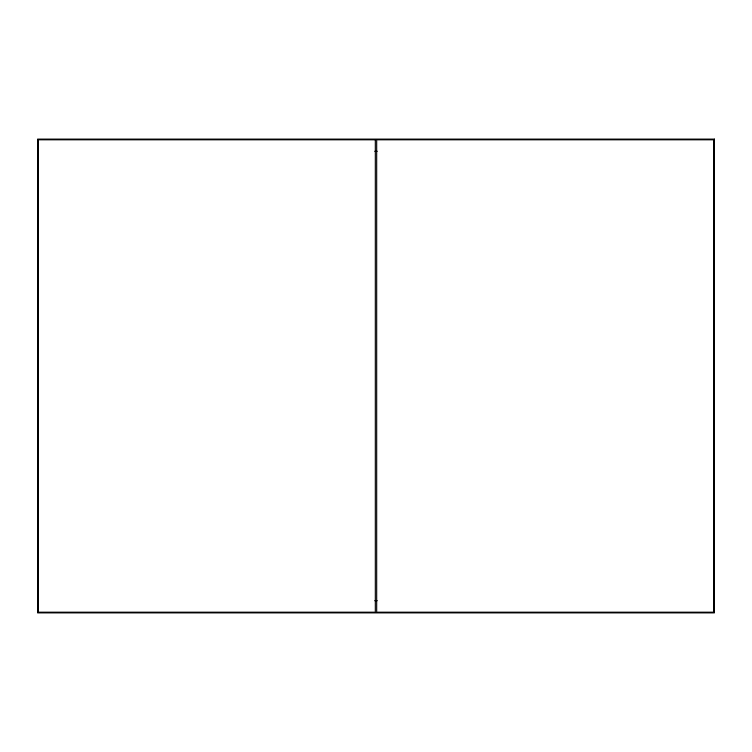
<?xml version="1.0" encoding="UTF-8"?>
<svg xmlns="http://www.w3.org/2000/svg" width="752" height="752" viewBox="0 0 752 752"><rect width="100%" height="100%" fill="white"/><g stroke="black" fill="none" stroke-linecap="round" stroke-linejoin="round"><path stroke-width="1.13" d="M374.825 151.302L377.175 151.302M374.825 600.698L377.175 600.698M714.4 139.12L37.6 139.12L37.6 612.88L714.4 612.88L714.4 139.12M375.323 139.797L38.277 139.797L38.277 612.203L375.323 612.203L375.323 139.797M713.723 139.797L376.677 139.797L376.677 612.203L713.723 612.203L713.723 139.797"/></g></svg>
